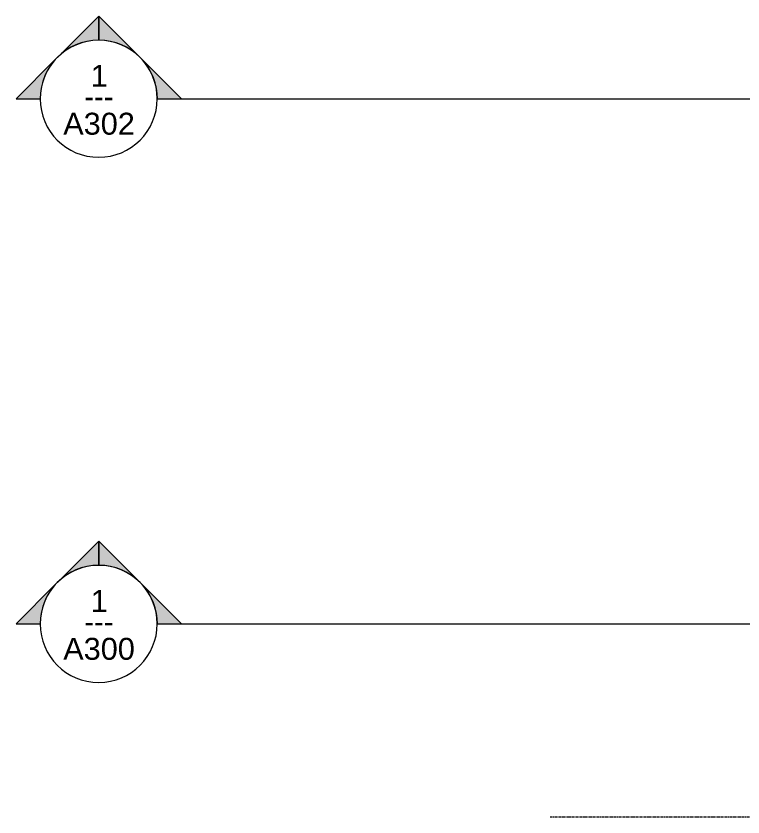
# Model space of a CAD drawing. Header units: inches. Extents: x -3304 to -1671, y 8184 to 9003.
# Drawn here: x -3304.1 to -3155, y 8626.6 to 8790.8 of the extents above; entities that cross this region are included whole.
import ezdxf

# ---------------------------------------------------------------- set-up
doc = ezdxf.new("R2010")
doc.units = ezdxf.units.IN
doc.header["$MEASUREMENT"] = 0
doc.linetypes.add('Grid Line 1_2_', pattern=[0.875, 0.5, -0.125, 0.125, -0.125])
doc.layers.add('G-ANNO-SYMB-1', color=111, linetype='Continuous', lineweight=9)
doc.layers.add('S-GRID-1', color=1, linetype='Grid Line 1_2_', lineweight=9)
doc.styles.add('Arial_2', font='arial.ttf', dxfattribs={"height": 4.5})
doc.styles.add('Century Gothic_1', font='ufonts.com_century-gothic.ttf', dxfattribs={"height": 4.5})

# ---------------------------------------------------------------- blocks, each defined once
blk = doc.blocks.new('Section - Section Head - Filled-22785-FLOOR PLAN - BASEMENT')
at = {"layer": 'G-ANNO-SYMB-1'}
h = blk.add_hatch(color=256, dxfattribs=at)
edge = h.paths.add_edge_path(flags=0)
edge.add_line((-0.4268, 0.1768), (-0.25, 0.3536))
edge.add_line((-0.25, 0.3536), (-0.25, 0.25))
edge.add_arc((-0.25, 0), 0.25, 90, 135)
h = blk.add_hatch(color=256, dxfattribs=at)
edge = h.paths.add_edge_path(flags=0)
edge.add_arc((-0.25, 0), 0.25, 45, 90)
edge.add_line((-0.25, 0.25), (-0.25, 0.3536))
edge.add_line((-0.25, 0.3536), (-0.0732, 0.1768))
h = blk.add_hatch(color=256, dxfattribs=at)
edge = h.paths.add_edge_path(flags=0)
edge.add_arc((-0.25, 0), 0.2503, 137.9216, 180)
edge.add_line((-0.5003, 0), (-0.6036, 0))
edge.add_line((-0.6036, 0), (-0.4358, 0.1678))
h = blk.add_hatch(color=256, dxfattribs=at)
edge = h.paths.add_edge_path(flags=0)
edge.add_line((-0.0642, 0.1678), (0.1036, 0))
edge.add_line((0.1036, 0), (0.0003, 0))
edge.add_arc((-0.25, 0), 0.2503, 0, 42.0784)
for p, q in [((-0.25, 0.3536), (-0.4268, 0.1768)), ((-0.25, 0.25), (-0.25, 0.3536)), ((-0.0732, 0.1768), (-0.25, 0.3536)), ((-0.25, 0.3536), (-0.25, 0.25)), ((-0.4358, 0.1678), (-0.6036, 0)), ((0.1036, 0), (-0.0642, 0.1678)), ((-0.6036, 0), (-0.5003, 0)), ((0.0003, 0), (0.1036, 0))]:
    blk.add_line(p, q, dxfattribs=at)
for centre, radius, start, end in [((-0.2503, 0), 0.25, 360, 180), ((-0.25, 0), 0.25, 90, 135), ((-0.25, 0), 0.25, 45, 90), ((-0.25, 0), 0.2503, 137.9216, 180), ((-0.25, 0), 0.2503, 0, 42.0784), ((-0.2503, 0), 0.25, 180, 360)]:
    blk.add_arc(centre, radius, start, end, dxfattribs=at)

msp = doc.modelspace()

# ---------------------------------------------------------------- linework, layer by layer
at = {"layer": 'G-ANNO-SYMB-1'}
for p, q in [((-3275.15078, 8773.84586), (-1699.95307, 8773.84586)), ((-3275.15078, 8666.16698), (-1857.646, 8666.16698))]:
    msp.add_line(p, q, dxfattribs=at)
at = {"layer": 'S-GRID-1'}
msp.add_line((-3194.57025, 8626.56938), (-1935.47917, 8626.56938), dxfattribs=at)

# ---------------------------------------------------------------- block references
at = {"layer": 'G-ANNO-SYMB-1', "xscale": 47.99999999999997, "yscale": 47.99999999999997, "zscale": 47.99999999999997}
for p in [(-3275.15078, 8773.84586), (-3275.15078, 8666.16698)]:
    msp.add_blockref('Section - Section Head - Filled-22785-FLOOR PLAN - BASEMENT', p, dxfattribs=at)

# ---------------------------------------------------------------- texts
at = {"layer": 'G-ANNO-SYMB-1', "char_height": 4.5, "attachment_point": 1}
for s, insert, width, style in [('1', (-3288.81127, 8780.80018), 4.242, 'Arial_2'), ('---', (-3290.13693, 8776.54683), 7.7265, 'Century Gothic_1'), ('A302', (-3294.43332, 8770.98206), 17.877, 'Arial_2'), ('1', (-3288.81127, 8673.1213), 4.242, 'Arial_2'), ('---', (-3290.13693, 8668.86796), 7.7265, 'Century Gothic_1'), ('A300', (-3294.43332, 8663.30318), 17.877, 'Arial_2')]:
    msp.add_mtext(s, dxfattribs=dict(at, insert=insert, width=width, style=style))

doc.saveas('drawing.dxf')
